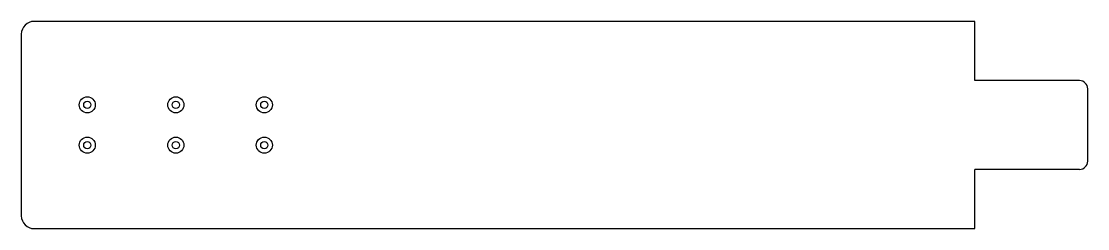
# Model space of a CAD drawing. Header units: millimetres. Extents: x -328 to 335, y -64 to 64.
import ezdxf

# ---------------------------------------------------------------- set-up
doc = ezdxf.new("R2010")
doc.units = ezdxf.units.MM

msp = doc.modelspace()

# ---------------------------------------------------------------- linework, layer by layer
at = {"color": 7, "linetype": 'Continuous', "lineweight": 25}
for p, q in [((264.91, 64.28), (-319.5, 64.28)), ((264.91, 27.5), (264.91, 64.28)), ((-327.5, 56.28), (-327.5, -56.28)), ((330.13, 27.5), (264.91, 27.5)), ((335.13, -22.5), (335.13, 22.5)), ((264.91, -64.28), (264.91, -27.5)), ((330.13, -27.5), (264.91, -27.5)), ((-319.5, -64.28), (264.91, -64.28))]:
    msp.add_line(p, q, dxfattribs=at)
for centre, radius in [((-286.5, 12.5), 4.98), ((-286.5, 12.5), 2.25), ((-231.5, 12.5), 4.98), ((-231.5, 12.5), 2.25), ((-176.5, 12.5), 4.98), ((-176.5, 12.5), 2.25), ((-286.5, -12.5), 4.98), ((-286.5, -12.5), 2.25), ((-231.5, -12.5), 4.98), ((-231.5, -12.5), 2.25), ((-176.5, -12.5), 4.98), ((-176.5, -12.5), 2.25)]:
    msp.add_circle(centre, radius, dxfattribs=at)
for centre, radius, start, end in [((-319.5, 56.28), 8, 90, 180), ((330.13, 22.5), 5, 360, 90), ((330.13, -22.5), 5, 270, 360), ((-319.5, -56.28), 8, 180, 270)]:
    msp.add_arc(centre, radius, start, end, dxfattribs=at)

doc.saveas('drawing.dxf')
